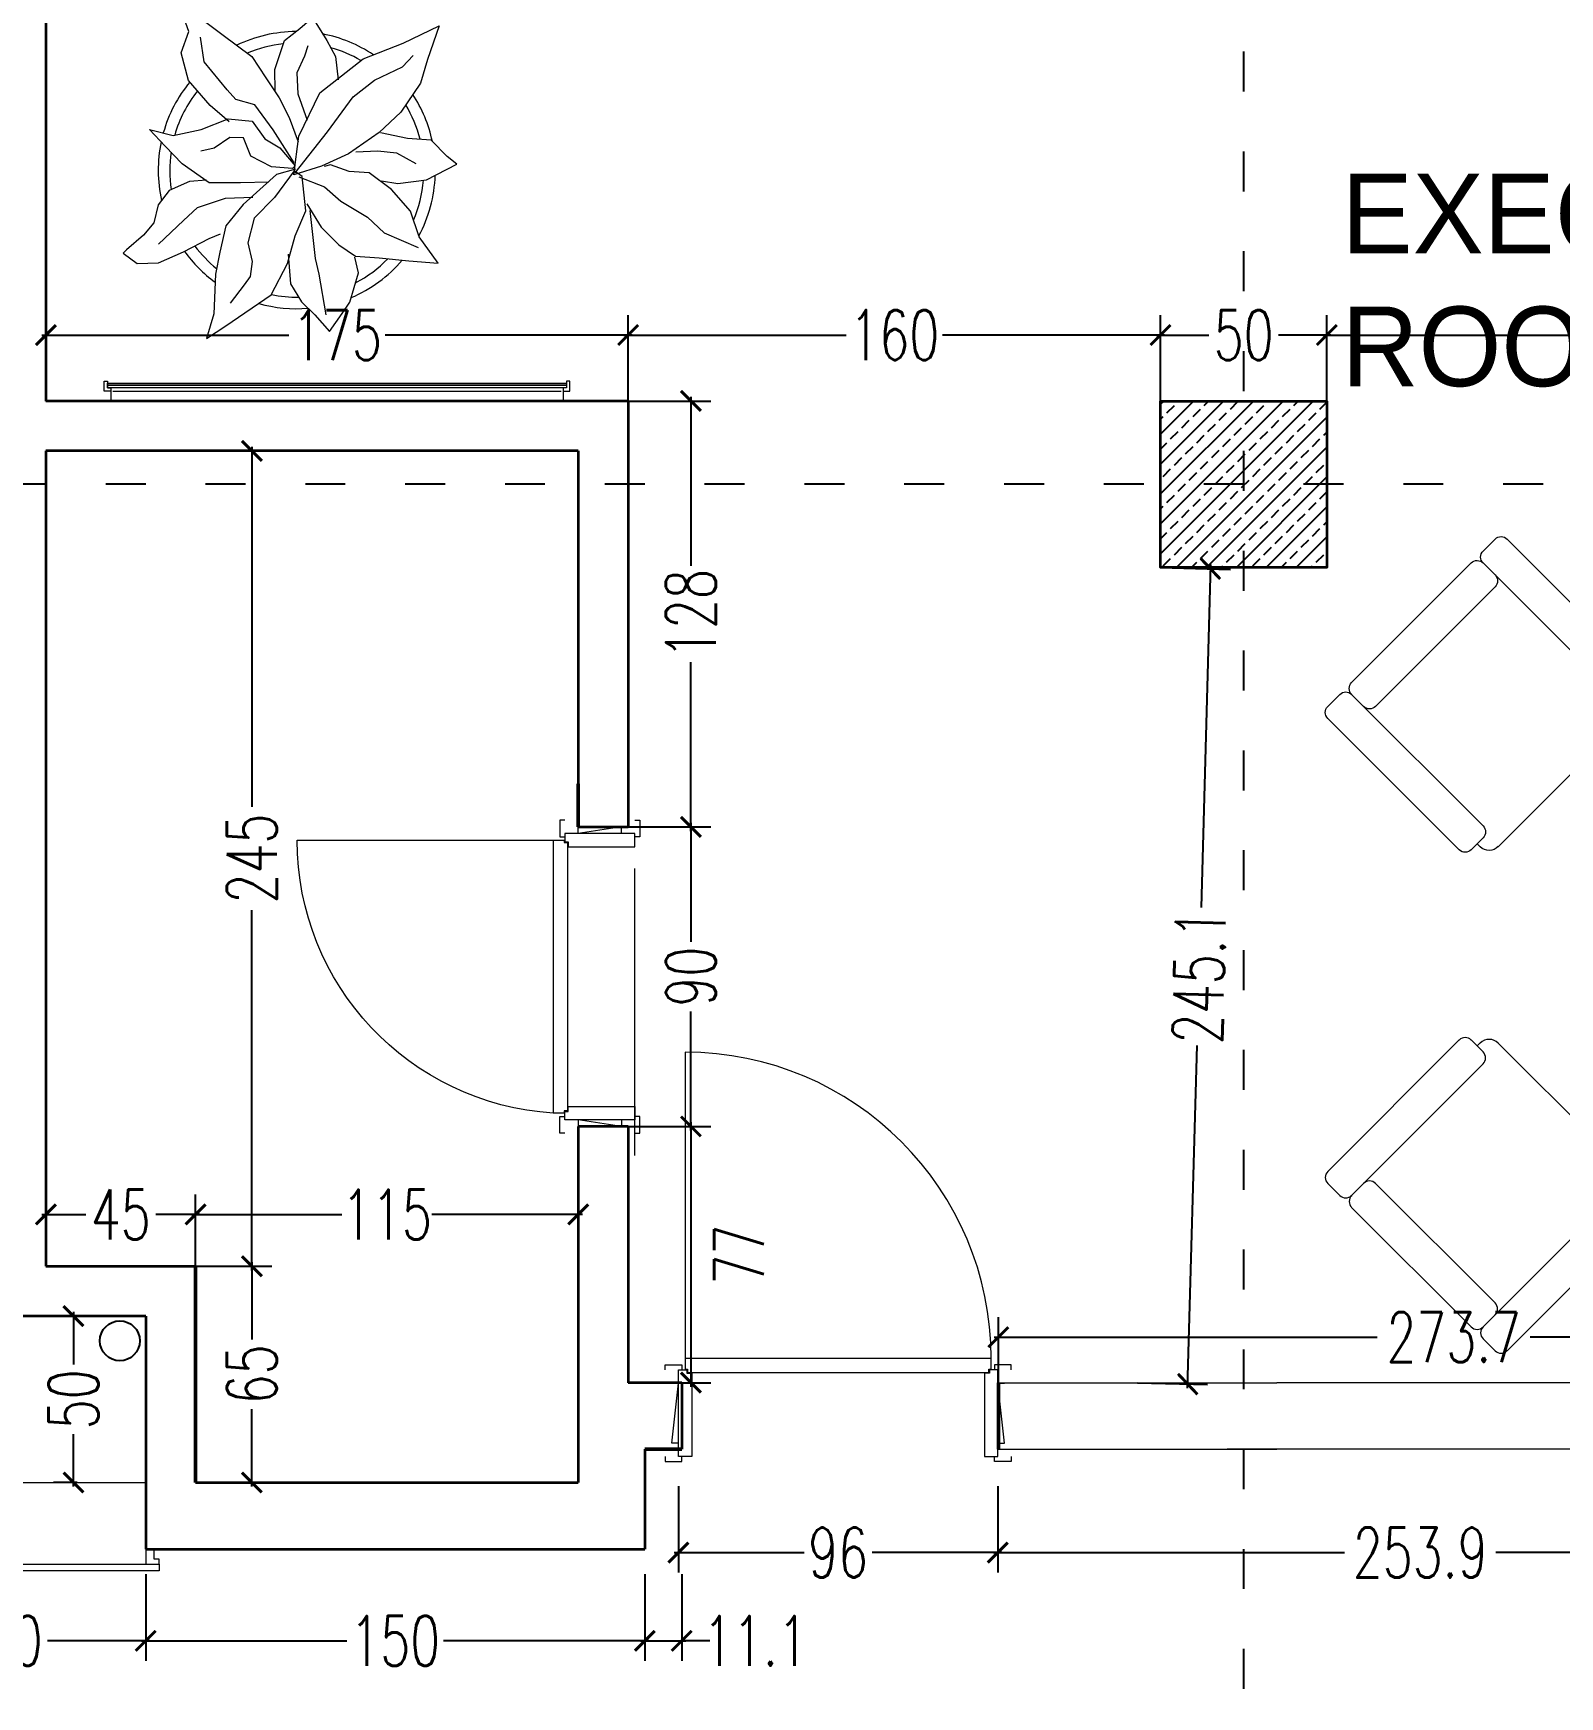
# Model space of a CAD drawing. Header units: centimetres. Extents: x -3207095 to 15275363, y -32656 to 4798027.
# Drawn here: x 691358.1 to 691816.9, y 4438849.4 to 4439349.3 of the extents above; entities that cross this region are included whole.
import ezdxf

# ---------------------------------------------------------------- set-up
doc = ezdxf.new("R2010")
doc.units = ezdxf.units.CM
doc.linetypes.add('ACAD_ISO03W100', pattern=[30, 12, -18])
doc.linetypes.add('DUZ', pattern=[500, 500])
doc.layers.get('0').update_dxf_attribs({"color": 1, "linetype": 'DUZ'})
for name, color, linetype in [('0 MC MAHAL', 94, 'Continuous'), ('DIM', 1, 'DUZ'), ('KOLTAR_F', 145, 'Continuous'), ('TESİSAT', 57, 'Continuous')]:
    doc.layers.add(name, color=color, linetype=linetype)
for name, color, linetype, lineweight in [('DUV', 220, 'Continuous', 50), ('DUVAR', 7, 'Continuous', 35), ('FE_MOBTEF.2', 33, 'Continuous', 18), ('Fix & Furniture', 144, 'Continuous', 13), ('Fix. Furniture', 144, 'Continuous', 9), ('iç duvar', 7, 'Continuous', 50), ('KAPEN', 151, 'Continuous', 9), ('KOLON_F', 3, 'Continuous', 35), ('Wall', 7, 'Continuous', 35)]:
    doc.layers.add(name, color=color, linetype=linetype, lineweight=lineweight)
doc.styles.add('ATT', font='romans.shx')
doc.styles.add('DIM', font='ROMANSTW.SHX', dxfattribs={"width": 0.7})
doc.dimstyles.new('1_100', dxfattribs={"dimtxt": 15, "dimasz": 6, "dimexe": 6, "dimexo": 0, "dimgap": 2, "dimtad": 0, "dimdec": 1, "dimzin": 11, "dimdsep": 46, "dimtxsty": 'DIM', "dimblk": 'ARCHTICK', "dimcen": 3, "dimdle": 1.25, "dimclrt": 2, "dimadec": 0, "dimazin": 0, "dimtfac": 1.25, "dimtdec": 1, "dimtix": 1, "dimtofl": 0, "dimtmove": 1, "dimatfit": 3, "dimldrblk": 'ARCHTICK', "dimfxl": 20, "dimfxlon": 1, "dimtolj": 1, "dimtzin": 0, "dimarcsym": 0})

# ---------------------------------------------------------------- blocks, each defined once
blk = doc.blocks.new('K210')
for p, q in [((0.04, 0.985), (0.04, 0.032)), ((0.96, 0.032), (0.96, 0.065)), ((0.04, 0.032), (0.047, 0.032)), ((0.047, 0.032), (0.047, 0.022)), ((0.047, 0.022), (0.953, 0.022)), ((0.953, 0.032), (0.96, 0.032)), ((0.953, 0.022), (0.953, 0.032))]:
    blk.add_line(p, q)
for points in [[(0.04, 0.065), (0.96, 0.065)], [(-0.02, 0.03), (-0.02, 0.045), (0.03, 0.045), (0.03, 0.03)], [(1.02, 0.03), (1.02, 0.045), (0.97, 0.045), (0.97, 0.03)], [(0.02, -0.19), (0, -0.19), (0.02, -0.01), (0, -0.01)], [(0.98, -0.19), (1, -0.19), (0.98, -0.01), (1, -0.01)], [(-0.02, -0.23), (-0.02, -0.245), (0.03, -0.245), (0.03, -0.23)], [(1.02, -0.23), (1.02, -0.245), (0.97, -0.245), (0.97, -0.23)]]:
    blk.add_lwpolyline(points)
for points in [[(0.02, 0.03), (0.045, 0.03), (0.045, 0.02), (0.06, 0.02), (0.06, -0.23), (0.02, -0.23)], [(0.98, 0.03), (0.955, 0.03), (0.955, 0.02), (0.94, 0.02), (0.94, -0.23), (0.98, -0.23)]]:
    blk.add_lwpolyline(points, close=True)
blk.add_arc((0.04, 0.065), 0.92, 0, 90)
blk = doc.blocks.new('new block')
at = {"layer": 'KAPEN'}
for p, q in [((105202.0528, 48261.8596), (105202.0198, 48261.8596)), ((105202.0528, 48261.8526), (105202.0528, 48261.8596)), ((105202.0628, 48261.8526), (105202.0528, 48261.8526)), ((105202.0628, 48261.0466), (105202.0628, 48261.8526)), ((105201.2498, 48261.0396), (105202.0528, 48261.0396)), ((105202.0528, 48261.0466), (105202.0628, 48261.0466)), ((105202.0528, 48261.0396), (105202.0528, 48261.0466))]:
    blk.add_line(p, q, dxfattribs=at)
for points in [[(105202.0548, 48261.9196), (105202.0398, 48261.9196), (105202.0398, 48261.8696), (105202.0548, 48261.8696)], [(105202.2248, 48261.8796), (105202.2248, 48261.8996), (105202.0948, 48261.8796), (105202.0948, 48261.8996)], [(105202.2648, 48261.9196), (105202.2798, 48261.9196), (105202.2798, 48261.8696), (105202.2648, 48261.8696)], [(105202.0198, 48261.0396), (105202.0198, 48261.8596)], [(105202.0548, 48260.9796), (105202.0398, 48260.9796), (105202.0398, 48261.0296), (105202.0548, 48261.0296)], [(105202.2248, 48261.0196), (105202.2248, 48260.9996), (105202.0948, 48261.0196), (105202.0948, 48260.9996)], [(105202.2648, 48260.9796), (105202.2798, 48260.9796), (105202.2798, 48261.0296), (105202.2648, 48261.0296)]]:
    blk.add_lwpolyline(points, dxfattribs=at)
for points in [[(105202.0548, 48261.8796), (105202.0548, 48261.8546), (105202.0648, 48261.8546), (105202.0648, 48261.8396), (105202.2648, 48261.8396), (105202.2648, 48261.8796)], [(105202.0548, 48261.0196), (105202.0548, 48261.0446), (105202.0648, 48261.0446), (105202.0648, 48261.0596), (105202.2648, 48261.0596), (105202.2648, 48261.0196)]]:
    blk.add_lwpolyline(points, close=True, dxfattribs=at)
blk.add_arc((105202.0715, 48261.0396), 0.8216, 93.6023, 180, dxfattribs=at)
blk = doc.blocks.new('rgtkjıtdkfgölv')
at = {"layer": 'FE_MOBTEF.2'}
for p, q in [((104445.9076, 48877.9319), (104445.9076, 48877.9619)), ((104447.2679, 48877.9319), (104447.2679, 48877.9619)), ((104445.9079, 48877.9319), (104445.8879, 48877.9319)), ((104445.8879, 48877.9319), (104445.8879, 48877.9019)), ((104445.8979, 48877.9139), (104445.8979, 48877.9219)), ((104445.8979, 48877.9219), (104447.2779, 48877.9219)), ((104445.8979, 48877.9219), (104445.9079, 48877.9219)), ((104445.8979, 48877.9019), (104445.8979, 48877.9219)), ((104445.8979, 48877.9079), (104445.8979, 48877.9139)), ((104445.8979, 48877.9139), (104447.2779, 48877.9139)), ((104447.2779, 48877.9139), (104445.8979, 48877.9139)), ((104445.9079, 48877.9219), (104445.9079, 48877.9319)), ((104447.2612, 48877.9319), (104445.9143, 48877.9319)), ((104447.2679, 48877.9319), (104447.2879, 48877.9319)), ((104447.2679, 48877.9219), (104447.2679, 48877.9319)), ((104447.2779, 48877.9219), (104447.2679, 48877.9219)), ((104447.2779, 48877.9019), (104447.2779, 48877.9219)), ((104447.2779, 48877.9219), (104447.2779, 48877.9139)), ((104447.2779, 48877.9139), (104447.2779, 48877.9079)), ((104447.2879, 48877.9319), (104447.2879, 48877.9019)), ((104445.8879, 48877.9019), (104445.8979, 48877.9019)), ((104447.2779, 48877.9079), (104445.8979, 48877.9079)), ((104447.2879, 48877.9019), (104447.2779, 48877.9019))]:
    blk.add_line(p, q, dxfattribs=at)
blk = doc.blocks.new('_ArchTick')
at = {"color": 0, "linetype": 'ByBlock', "const_width": 0.15}
blk.add_lwpolyline([(-0.5, -0.5), (0.5, 0.5)], dxfattribs=at)
blk = doc.blocks.new('*D5830')
at = {"layer": 'Defpoints', "color": 0, "linetype": 'Continuous', "lineweight": 5, "transparency": 16777216}
for p in [(691311.93, 4438893.74), (691391.93, 4438893.74), (691391.93, 4438866.17)]:
    blk.add_point(p, dxfattribs=at)
at = {"layer": 'DIM', "color": 0, "linetype": 'Continuous', "lineweight": -2, "transparency": 16777216}
for p, q in [((691311.93, 4438886.17), (691311.93, 4438860.17)), ((691391.93, 4438886.17), (691391.93, 4438860.17)), ((691310.68, 4438866.17), (691341.43, 4438866.17)), ((691393.18, 4438866.17), (691362.43, 4438866.17))]:
    blk.add_line(p, q, dxfattribs=at)
at = {"layer": 'DIM', "color": 0, "linetype": 'Continuous', "lineweight": -2, "transparency": 16777216, "xscale": 6, "yscale": 6, "zscale": 6, "rotation": 180}
blk.add_blockref('_ArchTick', (691311.93, 4438866.17), dxfattribs=at)
at = {"layer": 'DIM', "color": 0, "linetype": 'Continuous', "lineweight": -2, "transparency": 16777216, "xscale": 6, "yscale": 6, "zscale": 6}
blk.add_blockref('_ArchTick', (691391.93, 4438866.17), dxfattribs=at)
at = {"layer": 'DIM', "color": 2, "linetype": 'Continuous', "lineweight": 5, "transparency": 16777216, "insert": (691351.93, 4438866.17), "char_height": 15, "attachment_point": 5, "style": 'DIM'}
blk.add_mtext('\\A1;80', dxfattribs=at)
blk = doc.blocks.new('*D5831')
at = {"layer": 'Defpoints', "color": 0, "linetype": 'Continuous', "lineweight": 5, "transparency": 16777216}
for p in [(691391.93, 4438893.74), (691541.93, 4438893.74), (691541.93, 4438866.17)]:
    blk.add_point(p, dxfattribs=at)
at = {"layer": 'DIM', "color": 0, "linetype": 'Continuous', "lineweight": -2, "transparency": 16777216}
for p, q in [((691391.93, 4438886.17), (691391.93, 4438860.17)), ((691541.93, 4438886.17), (691541.93, 4438860.17)), ((691390.68, 4438866.17), (691452.43, 4438866.17)), ((691543.18, 4438866.17), (691481.43, 4438866.17))]:
    blk.add_line(p, q, dxfattribs=at)
at = {"layer": 'DIM', "color": 0, "linetype": 'Continuous', "lineweight": -2, "transparency": 16777216, "xscale": 6, "yscale": 6, "zscale": 6, "rotation": 180}
blk.add_blockref('_ArchTick', (691391.93, 4438866.17), dxfattribs=at)
at = {"layer": 'DIM', "color": 0, "linetype": 'Continuous', "lineweight": -2, "transparency": 16777216, "xscale": 6, "yscale": 6, "zscale": 6}
blk.add_blockref('_ArchTick', (691541.93, 4438866.17), dxfattribs=at)
at = {"layer": 'DIM', "color": 2, "linetype": 'Continuous', "lineweight": 5, "transparency": 16777216, "insert": (691466.93, 4438866.17), "char_height": 15, "attachment_point": 5, "style": 'DIM'}
blk.add_mtext('\\A1;150', dxfattribs=at)
blk = doc.blocks.new('*D5832')
at = {"layer": 'Defpoints', "color": 0, "linetype": 'Continuous', "lineweight": 5, "transparency": 16777216}
for p in [(691552.04, 4438923.74), (691648.04, 4438923.74), (691648.04, 4438892.67)]:
    blk.add_point(p, dxfattribs=at)
at = {"layer": 'DIM', "color": 0, "linetype": 'Continuous', "lineweight": -2, "transparency": 16777216}
for p, q in [((691552.04, 4438912.67), (691552.04, 4438886.67)), ((691648.04, 4438912.67), (691648.04, 4438886.67)), ((691550.79, 4438892.67), (691589.79, 4438892.67)), ((691649.29, 4438892.67), (691610.29, 4438892.67))]:
    blk.add_line(p, q, dxfattribs=at)
at = {"layer": 'DIM', "color": 0, "linetype": 'Continuous', "lineweight": -2, "transparency": 16777216, "xscale": 6, "yscale": 6, "zscale": 6, "rotation": 180}
blk.add_blockref('_ArchTick', (691552.04, 4438892.67), dxfattribs=at)
at = {"layer": 'DIM', "color": 0, "linetype": 'Continuous', "lineweight": -2, "transparency": 16777216, "xscale": 6, "yscale": 6, "zscale": 6}
blk.add_blockref('_ArchTick', (691648.04, 4438892.67), dxfattribs=at)
at = {"layer": 'DIM', "color": 2, "linetype": 'Continuous', "lineweight": 5, "transparency": 16777216, "insert": (691600.04, 4438892.67), "char_height": 15, "attachment_point": 5, "style": 'DIM'}
blk.add_mtext('\\A1;96', dxfattribs=at)
blk = doc.blocks.new('*D5833')
at = {"layer": 'Defpoints', "color": 0, "linetype": 'Continuous', "lineweight": 5, "transparency": 16777216}
for p in [(691648.04, 4438923.74), (691901.93, 4438923.74), (691901.93, 4438892.67)]:
    blk.add_point(p, dxfattribs=at)
at = {"layer": 'DIM', "color": 0, "linetype": 'Continuous', "lineweight": -2, "transparency": 16777216}
for p, q in [((691648.04, 4438912.67), (691648.04, 4438886.67)), ((691901.93, 4438912.67), (691901.93, 4438886.67)), ((691646.79, 4438892.67), (691752.24, 4438892.67)), ((691903.18, 4438892.67), (691797.74, 4438892.67))]:
    blk.add_line(p, q, dxfattribs=at)
at = {"layer": 'DIM', "color": 0, "linetype": 'Continuous', "lineweight": -2, "transparency": 16777216, "xscale": 6, "yscale": 6, "zscale": 6, "rotation": 180}
blk.add_blockref('_ArchTick', (691648.04, 4438892.67), dxfattribs=at)
at = {"layer": 'DIM', "color": 0, "linetype": 'Continuous', "lineweight": -2, "transparency": 16777216, "xscale": 6, "yscale": 6, "zscale": 6}
blk.add_blockref('_ArchTick', (691901.93, 4438892.67), dxfattribs=at)
at = {"layer": 'DIM', "color": 2, "linetype": 'Continuous', "lineweight": 5, "transparency": 16777216, "insert": (691774.99, 4438892.67), "char_height": 15, "attachment_point": 5, "style": 'DIM'}
blk.add_mtext('\\A1;253.9', dxfattribs=at)
blk = doc.blocks.new('*D4964')
at = {"layer": 'Defpoints', "color": 0, "linetype": 'Continuous', "lineweight": 5, "transparency": 16777216}
for p in [(691371.36, 4438963.74), (691370.23, 4438913.74), (691371.36, 4438913.74)]:
    blk.add_point(p, dxfattribs=at)
at = {"layer": 'DIM', "color": 0, "linetype": 'Continuous', "lineweight": -2, "transparency": 16777216}
for p, q in [((691371.36, 4438963.74), (691364.23, 4438963.74)), ((691370.23, 4438964.99), (691370.23, 4438949.24)), ((691370.23, 4438912.49), (691370.23, 4438928.24)), ((691371.36, 4438913.74), (691364.23, 4438913.74))]:
    blk.add_line(p, q, dxfattribs=at)
at = {"layer": 'DIM', "color": 0, "linetype": 'Continuous', "lineweight": -2, "transparency": 16777216, "xscale": 6, "yscale": 6, "zscale": 6}
for p, rotation in [((691370.23, 4438963.74), 90), ((691370.23, 4438913.74), 270)]:
    blk.add_blockref('_ArchTick', p, dxfattribs=dict(at, rotation=rotation))
at = {"layer": 'DIM', "color": 2, "linetype": 'Continuous', "lineweight": 5, "transparency": 16777216, "insert": (691370.23, 4438938.74), "char_height": 15, "attachment_point": 5, "rotation": 90, "style": 'DIM'}
blk.add_mtext('\\A1;50', dxfattribs=at)
blk = doc.blocks.new('*D4970')
at = {"layer": 'Defpoints', "color": 0, "linetype": 'Continuous', "lineweight": 5, "transparency": 16777216}
for p in [(691541.93, 4438893.74), (691553.04, 4438893.74), (691553.04, 4438866.17)]:
    blk.add_point(p, dxfattribs=at)
at = {"layer": 'DIM', "color": 0, "linetype": 'Continuous', "lineweight": -2, "transparency": 16777216}
for p, q in [((691541.93, 4438886.17), (691541.93, 4438860.17)), ((691553.04, 4438886.17), (691553.04, 4438860.17)), ((691540.68, 4438866.17), (691554.29, 4438866.17)), ((691561.44, 4438866.17), (691553.04, 4438866.17))]:
    blk.add_line(p, q, dxfattribs=at)
at = {"layer": 'DIM', "color": 0, "linetype": 'Continuous', "lineweight": -2, "transparency": 16777216, "xscale": 6, "yscale": 6, "zscale": 6, "rotation": 180}
blk.add_blockref('_ArchTick', (691541.93, 4438866.17), dxfattribs=at)
at = {"layer": 'DIM', "color": 0, "linetype": 'Continuous', "lineweight": -2, "transparency": 16777216, "xscale": 6, "yscale": 6, "zscale": 6}
blk.add_blockref('_ArchTick', (691553.04, 4438866.17), dxfattribs=at)
at = {"layer": 'DIM', "color": 2, "linetype": 'Continuous', "lineweight": 5, "transparency": 16777216, "insert": (691575.19, 4438866.17), "char_height": 15, "attachment_point": 5, "style": 'DIM'}
blk.add_mtext('\\A1;11.1', dxfattribs=at)
blk = doc.blocks.new('*D4686')
at = {"layer": 'Defpoints', "color": 0, "linetype": 'Continuous', "lineweight": 5, "transparency": 16777216}
for p in [(691536.93, 4439258.57), (691361.93, 4439238.74), (691536.93, 4439238.74)]:
    blk.add_point(p, dxfattribs=at)
at = {"layer": 'DIM', "color": 0, "linetype": 'Continuous', "lineweight": -2, "transparency": 16777216}
for p, q in [((691361.93, 4439238.74), (691361.93, 4439264.57)), ((691536.93, 4439238.74), (691536.93, 4439264.57)), ((691360.68, 4439258.57), (691434.93, 4439258.57)), ((691538.18, 4439258.57), (691463.93, 4439258.57))]:
    blk.add_line(p, q, dxfattribs=at)
at = {"layer": 'DIM', "color": 0, "linetype": 'Continuous', "lineweight": -2, "transparency": 16777216, "xscale": 6, "yscale": 6, "zscale": 6, "rotation": 180}
blk.add_blockref('_ArchTick', (691361.93, 4439258.57), dxfattribs=at)
at = {"layer": 'DIM', "color": 0, "linetype": 'Continuous', "lineweight": -2, "transparency": 16777216, "xscale": 6, "yscale": 6, "zscale": 6}
blk.add_blockref('_ArchTick', (691536.93, 4439258.57), dxfattribs=at)
at = {"layer": 'DIM', "color": 2, "linetype": 'Continuous', "lineweight": 5, "transparency": 16777216, "insert": (691449.43, 4439258.57), "char_height": 15, "attachment_point": 5, "style": 'DIM'}
blk.add_mtext('\\A1;175', dxfattribs=at)
blk = doc.blocks.new('*D4687')
at = {"layer": 'Defpoints', "color": 0, "linetype": 'Continuous', "lineweight": 5, "transparency": 16777216}
for p in [(691406.93, 4438994.29), (691361.93, 4438978.74), (691406.93, 4438978.74)]:
    blk.add_point(p, dxfattribs=at)
at = {"layer": 'DIM', "color": 0, "linetype": 'Continuous', "lineweight": -2, "transparency": 16777216}
for p, q in [((691361.93, 4438978.74), (691361.93, 4439000.29)), ((691406.93, 4438978.74), (691406.93, 4439000.29)), ((691360.68, 4438994.29), (691373.93, 4438994.29)), ((691408.18, 4438994.29), (691394.93, 4438994.29))]:
    blk.add_line(p, q, dxfattribs=at)
at = {"layer": 'DIM', "color": 0, "linetype": 'Continuous', "lineweight": -2, "transparency": 16777216, "xscale": 6, "yscale": 6, "zscale": 6, "rotation": 180}
blk.add_blockref('_ArchTick', (691361.93, 4438994.29), dxfattribs=at)
at = {"layer": 'DIM', "color": 0, "linetype": 'Continuous', "lineweight": -2, "transparency": 16777216, "xscale": 6, "yscale": 6, "zscale": 6}
blk.add_blockref('_ArchTick', (691406.93, 4438994.29), dxfattribs=at)
at = {"layer": 'DIM', "color": 2, "linetype": 'Continuous', "lineweight": 5, "transparency": 16777216, "insert": (691384.43, 4438994.29), "char_height": 15, "attachment_point": 5, "style": 'DIM'}
blk.add_mtext('\\A1;45', dxfattribs=at)
blk = doc.blocks.new('*D4688')
at = {"layer": 'Defpoints', "color": 0, "linetype": 'Continuous', "lineweight": 5, "transparency": 16777216}
for p in [(691521.93, 4438994.29), (691406.93, 4438978.74), (691521.93, 4438978.74)]:
    blk.add_point(p, dxfattribs=at)
at = {"layer": 'DIM', "color": 0, "linetype": 'Continuous', "lineweight": -2, "transparency": 16777216}
for p, q in [((691406.93, 4438978.74), (691406.93, 4439000.29)), ((691521.93, 4438978.74), (691521.93, 4439000.29)), ((691405.68, 4438994.29), (691450.93, 4438994.29)), ((691523.18, 4438994.29), (691477.93, 4438994.29))]:
    blk.add_line(p, q, dxfattribs=at)
at = {"layer": 'DIM', "color": 0, "linetype": 'Continuous', "lineweight": -2, "transparency": 16777216, "xscale": 6, "yscale": 6, "zscale": 6, "rotation": 180}
blk.add_blockref('_ArchTick', (691406.93, 4438994.29), dxfattribs=at)
at = {"layer": 'DIM', "color": 0, "linetype": 'Continuous', "lineweight": -2, "transparency": 16777216, "xscale": 6, "yscale": 6, "zscale": 6}
blk.add_blockref('_ArchTick', (691521.93, 4438994.29), dxfattribs=at)
at = {"layer": 'DIM', "color": 2, "linetype": 'Continuous', "lineweight": 5, "transparency": 16777216, "insert": (691464.43, 4438994.29), "char_height": 15, "attachment_point": 5, "style": 'DIM'}
blk.add_mtext('\\A1;115', dxfattribs=at)
blk = doc.blocks.new('*D4689')
at = {"layer": 'Defpoints', "color": 0, "linetype": 'Continuous', "lineweight": 5, "transparency": 16777216}
for p in [(691406.93, 4438978.74), (691423.83, 4438978.74), (691406.93, 4438913.74)]:
    blk.add_point(p, dxfattribs=at)
at = {"layer": 'DIM', "color": 0, "linetype": 'Continuous', "lineweight": -2, "transparency": 16777216}
for p, q in [((691406.93, 4438978.74), (691429.83, 4438978.74)), ((691423.83, 4438979.99), (691423.83, 4438956.74)), ((691423.83, 4438912.49), (691423.83, 4438935.74)), ((691406.93, 4438913.74), (691429.83, 4438913.74))]:
    blk.add_line(p, q, dxfattribs=at)
at = {"layer": 'DIM', "color": 0, "linetype": 'Continuous', "lineweight": -2, "transparency": 16777216, "xscale": 6, "yscale": 6, "zscale": 6}
for p, rotation in [((691423.83, 4438978.74), 90), ((691423.83, 4438913.74), 270)]:
    blk.add_blockref('_ArchTick', p, dxfattribs=dict(at, rotation=rotation))
at = {"layer": 'DIM', "color": 2, "linetype": 'Continuous', "lineweight": 5, "transparency": 16777216, "insert": (691423.83, 4438946.24), "char_height": 15, "attachment_point": 5, "rotation": 90, "style": 'DIM'}
blk.add_mtext('\\A1;65', dxfattribs=at)
blk = doc.blocks.new('*D4690')
at = {"layer": 'Defpoints', "color": 0, "linetype": 'Continuous', "lineweight": 5, "transparency": 16777216}
for p in [(691406.93, 4439223.74), (691423.83, 4439223.74), (691406.93, 4438978.74)]:
    blk.add_point(p, dxfattribs=at)
at = {"layer": 'DIM', "color": 0, "linetype": 'Continuous', "lineweight": -2, "transparency": 16777216}
for p, q in [((691406.93, 4439223.74), (691429.83, 4439223.74)), ((691423.83, 4439224.99), (691423.83, 4439116.74)), ((691423.83, 4438977.49), (691423.83, 4439085.74)), ((691406.93, 4438978.74), (691429.83, 4438978.74))]:
    blk.add_line(p, q, dxfattribs=at)
at = {"layer": 'DIM', "color": 0, "linetype": 'Continuous', "lineweight": -2, "transparency": 16777216, "xscale": 6, "yscale": 6, "zscale": 6}
for p, rotation in [((691423.83, 4439223.74), 90), ((691423.83, 4438978.74), 270)]:
    blk.add_blockref('_ArchTick', p, dxfattribs=dict(at, rotation=rotation))
at = {"layer": 'DIM', "color": 2, "linetype": 'Continuous', "lineweight": 5, "transparency": 16777216, "insert": (691423.83, 4439101.24), "char_height": 15, "attachment_point": 5, "rotation": 90, "style": 'DIM'}
blk.add_mtext('\\A1;245', dxfattribs=at)
blk = doc.blocks.new('*D4691')
at = {"layer": 'Defpoints', "color": 0, "linetype": 'Continuous', "lineweight": 5, "transparency": 16777216}
for p in [(691536.93, 4439238.74), (691536.93, 4439110.74), (691555.8, 4439110.74)]:
    blk.add_point(p, dxfattribs=at)
at = {"layer": 'DIM', "color": 0, "linetype": 'Continuous', "lineweight": -2, "transparency": 16777216}
for p, q in [((691536.93, 4439238.74), (691561.8, 4439238.74)), ((691555.8, 4439239.99), (691555.8, 4439189.24)), ((691555.8, 4439109.49), (691555.8, 4439160.24)), ((691536.93, 4439110.74), (691561.8, 4439110.74))]:
    blk.add_line(p, q, dxfattribs=at)
at = {"layer": 'DIM', "color": 0, "linetype": 'Continuous', "lineweight": -2, "transparency": 16777216, "xscale": 6, "yscale": 6, "zscale": 6}
for p, rotation in [((691555.8, 4439238.74), 90), ((691555.8, 4439110.74), 270)]:
    blk.add_blockref('_ArchTick', p, dxfattribs=dict(at, rotation=rotation))
at = {"layer": 'DIM', "color": 2, "linetype": 'Continuous', "lineweight": 5, "transparency": 16777216, "insert": (691555.8, 4439174.74), "char_height": 15, "attachment_point": 5, "rotation": 90, "style": 'DIM'}
blk.add_mtext('\\A1;128', dxfattribs=at)
blk = doc.blocks.new('*D4692')
at = {"layer": 'Defpoints', "color": 0, "linetype": 'Continuous', "lineweight": 5, "transparency": 16777216}
for p in [(691536.93, 4439110.74), (691536.93, 4439020.74), (691555.8, 4439020.74)]:
    blk.add_point(p, dxfattribs=at)
at = {"layer": 'DIM', "color": 0, "linetype": 'Continuous', "lineweight": -2, "transparency": 16777216}
for p, q in [((691536.93, 4439110.74), (691561.8, 4439110.74)), ((691555.8, 4439111.99), (691555.8, 4439076.24)), ((691555.8, 4439019.49), (691555.8, 4439055.24)), ((691536.93, 4439020.74), (691561.8, 4439020.74))]:
    blk.add_line(p, q, dxfattribs=at)
at = {"layer": 'DIM', "color": 0, "linetype": 'Continuous', "lineweight": -2, "transparency": 16777216, "xscale": 6, "yscale": 6, "zscale": 6}
for p, rotation in [((691555.8, 4439110.74), 90), ((691555.8, 4439020.74), 270)]:
    blk.add_blockref('_ArchTick', p, dxfattribs=dict(at, rotation=rotation))
at = {"layer": 'DIM', "color": 2, "linetype": 'Continuous', "lineweight": 5, "transparency": 16777216, "insert": (691555.8, 4439065.74), "char_height": 15, "attachment_point": 5, "rotation": 90, "style": 'DIM'}
blk.add_mtext('\\A1;90', dxfattribs=at)
blk = doc.blocks.new('*D4693')
at = {"layer": 'Defpoints', "color": 0, "linetype": 'Continuous', "lineweight": 5, "transparency": 16777216}
for p in [(691536.93, 4439020.74), (691536.93, 4438943.74), (691555.8, 4438943.74)]:
    blk.add_point(p, dxfattribs=at)
at = {"layer": 'DIM', "color": 0, "linetype": 'Continuous', "lineweight": -2, "transparency": 16777216}
for p, q in [((691536.93, 4439020.74), (691561.8, 4439020.74)), ((691555.8, 4439021.99), (691555.8, 4438942.49)), ((691536.93, 4438943.74), (691561.8, 4438943.74))]:
    blk.add_line(p, q, dxfattribs=at)
at = {"layer": 'DIM', "color": 0, "linetype": 'Continuous', "lineweight": -2, "transparency": 16777216, "xscale": 6, "yscale": 6, "zscale": 6}
for p, rotation in [((691555.8, 4439020.74), 90), ((691555.8, 4438943.74), 270)]:
    blk.add_blockref('_ArchTick', p, dxfattribs=dict(at, rotation=rotation))
at = {"layer": 'DIM', "color": 2, "linetype": 'Continuous', "lineweight": 5, "transparency": 16777216, "insert": (691570.24, 4438982.24), "char_height": 15, "attachment_point": 5, "rotation": 90, "style": 'DIM'}
blk.add_mtext('\\A1;77', dxfattribs=at)
blk = doc.blocks.new('*D5723')
at = {"layer": 'Defpoints', "color": 0, "linetype": 'Continuous', "lineweight": 5, "transparency": 16777216}
for p in [(691921.93, 4438957.42), (691648.21, 4438943.74), (691921.93, 4438943.74)]:
    blk.add_point(p, dxfattribs=at)
at = {"layer": 'DIM', "color": 0, "linetype": 'Continuous', "lineweight": -2, "transparency": 16777216}
for p, q in [((691648.21, 4438943.74), (691648.21, 4438963.42)), ((691921.93, 4438943.74), (691921.93, 4438963.42)), ((691646.96, 4438957.42), (691762.07, 4438957.42)), ((691923.18, 4438957.42), (691808.07, 4438957.42))]:
    blk.add_line(p, q, dxfattribs=at)
at = {"layer": 'DIM', "color": 0, "linetype": 'Continuous', "lineweight": -2, "transparency": 16777216, "xscale": 6, "yscale": 6, "zscale": 6, "rotation": 180}
blk.add_blockref('_ArchTick', (691648.21, 4438957.42), dxfattribs=at)
at = {"layer": 'DIM', "color": 0, "linetype": 'Continuous', "lineweight": -2, "transparency": 16777216, "xscale": 6, "yscale": 6, "zscale": 6}
blk.add_blockref('_ArchTick', (691921.93, 4438957.42), dxfattribs=at)
at = {"layer": 'DIM', "color": 2, "linetype": 'Continuous', "lineweight": 5, "transparency": 16777216, "insert": (691785.07, 4438957.42), "char_height": 15, "attachment_point": 5, "style": 'DIM'}
blk.add_mtext('\\A1;273.7', dxfattribs=at)
blk = doc.blocks.new('*D4696')
at = {"layer": 'Defpoints', "color": 0, "linetype": 'Continuous', "lineweight": 5, "transparency": 16777216}
for p in [(691746.93, 4439258.57), (691746.93, 4439238.74), (692436.93, 4439238.74)]:
    blk.add_point(p, dxfattribs=at)
at = {"layer": 'DIM', "color": 0, "linetype": 'Continuous', "lineweight": -2, "transparency": 16777216}
for p, q in [((691746.93, 4439238.74), (691746.93, 4439264.57)), ((692436.93, 4439238.74), (692436.93, 4439264.57)), ((691745.68, 4439258.57), (692076.43, 4439258.57)), ((692438.18, 4439258.57), (692107.43, 4439258.57))]:
    blk.add_line(p, q, dxfattribs=at)
at = {"layer": 'DIM', "color": 0, "linetype": 'Continuous', "lineweight": -2, "transparency": 16777216, "xscale": 6, "yscale": 6, "zscale": 6, "rotation": 180}
blk.add_blockref('_ArchTick', (691746.93, 4439258.57), dxfattribs=at)
at = {"layer": 'DIM', "color": 0, "linetype": 'Continuous', "lineweight": -2, "transparency": 16777216, "xscale": 6, "yscale": 6, "zscale": 6}
blk.add_blockref('_ArchTick', (692436.93, 4439258.57), dxfattribs=at)
at = {"layer": 'DIM', "color": 2, "linetype": 'Continuous', "lineweight": 5, "transparency": 16777216, "insert": (692091.93, 4439258.57), "char_height": 15, "attachment_point": 5, "style": 'DIM'}
blk.add_mtext('\\A1;690', dxfattribs=at)
blk = doc.blocks.new('*D4697')
at = {"layer": 'Defpoints', "color": 0, "linetype": 'Continuous', "lineweight": 5, "transparency": 16777216}
for p in [(691696.93, 4439258.57), (691696.93, 4439238.74), (691746.93, 4439238.74)]:
    blk.add_point(p, dxfattribs=at)
at = {"layer": 'DIM', "color": 0, "linetype": 'Continuous', "lineweight": -2, "transparency": 16777216}
for p, q in [((691696.93, 4439238.74), (691696.93, 4439264.57)), ((691746.93, 4439238.74), (691746.93, 4439264.57)), ((691695.68, 4439258.57), (691711.43, 4439258.57)), ((691748.18, 4439258.57), (691732.43, 4439258.57))]:
    blk.add_line(p, q, dxfattribs=at)
at = {"layer": 'DIM', "color": 0, "linetype": 'Continuous', "lineweight": -2, "transparency": 16777216, "xscale": 6, "yscale": 6, "zscale": 6, "rotation": 180}
blk.add_blockref('_ArchTick', (691696.93, 4439258.57), dxfattribs=at)
at = {"layer": 'DIM', "color": 0, "linetype": 'Continuous', "lineweight": -2, "transparency": 16777216, "xscale": 6, "yscale": 6, "zscale": 6}
blk.add_blockref('_ArchTick', (691746.93, 4439258.57), dxfattribs=at)
at = {"layer": 'DIM', "color": 2, "linetype": 'Continuous', "lineweight": 5, "transparency": 16777216, "insert": (691721.93, 4439258.57), "char_height": 15, "attachment_point": 5, "style": 'DIM'}
blk.add_mtext('\\A1;50', dxfattribs=at)
blk = doc.blocks.new('*D4698')
at = {"layer": 'Defpoints', "color": 0, "linetype": 'Continuous', "lineweight": 5, "transparency": 16777216}
for p in [(691536.93, 4439258.57), (691536.93, 4439238.74), (691696.93, 4439238.74)]:
    blk.add_point(p, dxfattribs=at)
at = {"layer": 'DIM', "color": 0, "linetype": 'Continuous', "lineweight": -2, "transparency": 16777216}
for p, q in [((691536.93, 4439238.74), (691536.93, 4439264.57)), ((691696.93, 4439238.74), (691696.93, 4439264.57)), ((691535.68, 4439258.57), (691602.43, 4439258.57)), ((691698.18, 4439258.57), (691631.43, 4439258.57))]:
    blk.add_line(p, q, dxfattribs=at)
at = {"layer": 'DIM', "color": 0, "linetype": 'Continuous', "lineweight": -2, "transparency": 16777216, "xscale": 6, "yscale": 6, "zscale": 6, "rotation": 180}
blk.add_blockref('_ArchTick', (691536.93, 4439258.57), dxfattribs=at)
at = {"layer": 'DIM', "color": 0, "linetype": 'Continuous', "lineweight": -2, "transparency": 16777216, "xscale": 6, "yscale": 6, "zscale": 6}
blk.add_blockref('_ArchTick', (691696.93, 4439258.57), dxfattribs=at)
at = {"layer": 'DIM', "color": 2, "linetype": 'Continuous', "lineweight": 5, "transparency": 16777216, "insert": (691616.93, 4439258.57), "char_height": 15, "attachment_point": 5, "style": 'DIM'}
blk.add_mtext('\\A1;160', dxfattribs=at)
blk = doc.blocks.new('12PPLT12')
at = {"color": 0, "linetype": 'ByBlock'}
for p, q in [((-0.0344, 0.6941), (-0.0316, 0.7514)), ((-0.0316, 0.7514), (-0.0021, 0.6891)), ((-0.0505, 0.6319), (-0.0344, 0.6941)), ((-0.0021, 0.6891), (0.044, 0.559)), ((-0.1155, 0.5834), (-0.0505, 0.6319)), ((-0.1483, 0.4856), (-0.1155, 0.5834)), ((-0.0643, 0.5101), (-0.0261, 0.5913)), ((0.044, 0.559), (0.0902, 0.4316)), ((-0.1321, 0.3666), (-0.1483, 0.4856)), ((-0.0505, 0.38), (-0.0643, 0.5101)), ((0.0902, 0.4316), (0.0902, 0.3393)), ((0.2202, 0.415), (0.2908, 0.4206)), ((0.2908, 0.4206), (0.3503, 0.4289)), ((0.3503, 0.4289), (0.3475, 0.331)), ((-0.3489, 0.3338), (-0.3623, 0.415)), ((-0.3623, 0.415), (-0.3028, 0.35)), ((-0.1077, 0.2794), (-0.1321, 0.3666)), ((-0.0427, 0.3338), (-0.0505, 0.38)), ((0.1335, 0.3472), (0.2202, 0.415)), ((-0.3323, 0.2471), (-0.3489, 0.3338)), ((-0.3028, 0.35), (-0.2078, 0.3121)), ((-0.2078, 0.3121), (-0.1049, 0.2904)), ((0.0035, 0.2794), (-0.0427, 0.3338)), ((0.0902, 0.3393), (0.0902, 0.2526)), ((0.0929, 0.2821), (0.1335, 0.3472)), ((0.2502, 0.3283), (0.193, 0.2932)), ((0.2797, 0.3527), (0.2502, 0.3283)), ((0.3475, 0.331), (0.3424, 0.266)), ((-0.2889, 0.1359), (-0.3323, 0.2471)), ((-0.205, 0.2309), (-0.2511, 0.2471)), ((-0.1049, 0.2904), (-0.0371, 0.236)), ((0.009, 0.1686), (0.0035, 0.2794)), ((0.0902, 0.2526), (0.0823, 0.1737)), ((0.193, 0.2932), (0.1552, 0.2282)), ((0.3424, 0.266), (0.3042, 0.1903)), ((-0.4245, 0.1926), (-0.4868, 0.171)), ((-0.3461, 0.1793), (-0.4245, 0.1926)), ((-0.1372, 0.2309), (-0.205, 0.2309)), ((-0.0966, 0.2037), (-0.1372, 0.2309)), ((-0.1104, 0.1331), (-0.0966, 0.2037)), ((-0.0371, 0.236), (-0.0344, 0.1576)), ((0.074, 0.0981), (0.223, 0.1876)), ((0.1552, 0.2282), (0.1307, 0.1303)), ((0.223, 0.1876), (0.4208, 0.2037)), ((0.4208, 0.2037), (0.5726, 0.171)), ((-0.5357, 0.1253), (-0.5901, 0.1087)), ((-0.4868, 0.171), (-0.5357, 0.1253)), ((-0.2917, 0.1493), (-0.3461, 0.1793)), ((-0.1944, 0.0736), (-0.2889, 0.1359)), ((-0.0694, 0.0602), (-0.1104, 0.1331)), ((-0.0344, 0.1576), (-0.0071, 0.1008)), ((0.0062, 0.0275), (0.009, 0.1686)), ((0.0823, 0.1737), (0.0606, 0.0819)), ((0.5726, 0.171), (0.716, 0.152)), ((0.716, 0.152), (0.6131, 0.0736)), ((-0.6712, 0.0981), (-0.6874, 0.0953)), ((-0.6874, 0.0953), (-0.6657, 0.0358)), ((-0.5901, 0.1087), (-0.6712, 0.0981)), ((-0.5629, 0.0519), (-0.4407, 0.0736)), ((-0.4407, 0.0736), (-0.3733, 0.0842)), ((-0.3733, 0.0842), (-0.27, 0.0575)), ((-0.1077, 0.0192), (-0.1944, 0.0736)), ((-0.0099, 0.0141), (-0.0694, 0.0602)), ((-0.0182, -0.0076), (0.074, 0.0981)), ((-0.0071, 0.1008), (0.0035, 0.0169)), ((0.169, 0.0547), (0.3152, 0.1087)), ((0.3152, 0.1087), (0.4125, 0.117)), ((0.4125, 0.117), (0.5237, 0.1008)), ((0.5237, 0.1008), (0.5781, 0.1142)), ((0.6131, 0.0736), (0.5453, 0.0169)), ((-0.6657, 0.0358), (-0.6007, -0.0048)), ((-0.2294, 0.003), (-0.3244, -0.0265)), ((-0.27, 0.0575), (-0.1861, 0.0058)), ((-0.0694, 0.0275), (-0.2294, 0.003)), ((-0.0099, 0.003), (-0.1211, -0.0376)), ((-0.0021, 0.0058), (-0.0694, 0.0275)), ((-0.0099, -0.0048), (0.169, 0.0547)), ((0.0035, 0.0169), (-0.0099, 0.0141)), ((0.0035, -0.0293), (-0.0099, 0.003)), ((0.5453, 0.0169), (0.4291, -0.0321)), ((-0.6007, -0.0048), (-0.5034, -0.0214)), ((-0.5034, -0.0214), (-0.4001, -0.0321)), ((-0.4001, -0.0321), (-0.3567, -0.0404)), ((-0.3244, -0.0265), (-0.395, -0.0943)), ((-0.2239, -0.0593), (-0.2917, -0.1216)), ((-0.1211, -0.0376), (-0.2239, -0.0593)), ((-0.0533, -0.1405), (0.0035, -0.0293)), ((0.0823, -0.0376), (-0.0182, -0.0076)), ((-0.0071, -0.0242), (0.0496, -0.1054)), ((0.1879, -0.0537), (0.0823, -0.0376)), ((0.1118, -0.051), (0.0902, -0.0431)), ((0.1552, -0.1082), (0.1118, -0.051)), ((0.3231, -0.051), (0.1879, -0.0537)), ((0.4291, -0.0321), (0.3231, -0.051)), ((0.3964, -0.1243), (0.3258, -0.0537)), ((-0.395, -0.0943), (-0.4517, -0.1515)), ((0.0496, -0.1054), (0.0713, -0.1811)), ((0.2124, -0.1515), (0.1552, -0.1082)), ((0.2147, -0.062), (0.2825, -0.1026)), ((0.2825, -0.1026), (0.3341, -0.146)), ((-0.4517, -0.1515), (-0.5357, -0.2678)), ((-0.2917, -0.1216), (-0.3161, -0.1866)), ((-0.1349, -0.1949), (-0.0533, -0.1405)), ((-0.1192, -0.3038), (-0.0399, -0.1479)), ((-0.0371, -0.1216), (-0.0399, -0.2194)), ((0.2474, -0.2461), (0.2124, -0.1515)), ((0.3341, -0.146), (0.3719, -0.2166)), ((0.4642, -0.176), (0.3964, -0.1243)), ((0.4803, -0.2572), (0.4642, -0.176)), ((-0.3516, -0.2272), (-0.3867, -0.2411)), ((-0.3161, -0.1866), (-0.3516, -0.2272)), ((-0.193, -0.2355), (-0.2442, -0.3296)), ((-0.2133, -0.2627), (-0.1349, -0.1949)), ((-0.0399, -0.2194), (-0.021, -0.3084)), ((0.0713, -0.1811), (0.1201, -0.2817)), ((0.2341, -0.2), (0.2774, -0.2411)), ((-0.5357, -0.2678), (-0.6062, -0.3278)), ((-0.3867, -0.2411), (-0.4651, -0.2678)), ((-0.3244, -0.325), (-0.2133, -0.2627)), ((0.1201, -0.2817), (0.139, -0.3629)), ((0.2608, -0.3495), (0.2474, -0.2461)), ((0.2774, -0.2411), (0.3719, -0.2867)), ((0.3719, -0.2867), (0.4942, -0.3006)), ((0.4942, -0.3006), (0.4803, -0.2572)), ((-0.6062, -0.3278), (-0.5223, -0.3278)), ((-0.5223, -0.3278), (-0.3244, -0.325)), ((-0.2442, -0.3296), (-0.247, -0.4062)), ((-0.199, -0.4943), (-0.139, -0.3578)), ((-0.139, -0.3578), (-0.1192, -0.3038)), ((-0.021, -0.3084), (0.0062, -0.3762)), ((0.2364, -0.4441), (0.2608, -0.3495)), ((-0.247, -0.4062), (-0.2327, -0.4713)), ((-0.0173, -0.4316), (0.0025, -0.3776)), ((0.0062, -0.3762), (0.074, -0.4279)), ((0.139, -0.3629), (0.2124, -0.474)), ((-0.2327, -0.4713), (-0.2216, -0.5511)), ((-0.1021, -0.5026), (-0.0173, -0.4316)), ((0.074, -0.4279), (0.158, -0.4957)), ((0.2419, -0.5608), (0.2364, -0.4441)), ((-0.2216, -0.5511), (-0.1478, -0.5225)), ((-0.1478, -0.5225), (-0.1021, -0.5026)), ((0.158, -0.4957), (0.2419, -0.5608))]:
    blk.add_line(p, q, dxfattribs=at)
for radius, start, end in [(0.5, 56.95629, 82.29505), (0.5, 107.12296, 130.98158), (0.4583, 107.98642, 130.5771), (0.4583, 62.68987, 79.53455), (0.5, 134.80206, 159.18037), (0.4583, 138.47558, 155.33471), (0.4583, 26.27612, 41.1349), (0.5, 22.97684, 45.84728), (0.5, 182.50299, 200.45628), (0.4583, 183.26994, 197.40025), (0.4583, 340.65586, 357.50575), (0.5, 338.58618, 359.74423), (0.5, 298.34547, 324.45412), (0.4583, 303.38678, 322.07557), (0.5, 220.66056, 241.33926), (0.4583, 225.08351, 237.50228), (0.4583, 264.18858, 282.40281), (0.5, 259.70378, 286.12808)]:
    blk.add_arc((0, 0), radius, start, end, dxfattribs=at)
at = {"color": 0, "linetype": 'ByBlock', "style": 'ATT'}
for tag, p, flags in [('ITEM', (-1, -3.25), 3), ('ROOM_NUMBER', (-1, -4.5833), 1)]:
    blk.add_attdef(tag, p, '', height=1, dxfattribs=dict(at, flags=flags))
blk = doc.blocks.new('dfhgdfhfgjjghj')
at = {"layer": 'Fix & Furniture', "ltscale": 0.02}
for p, q in [((39399.87, 829.4), (39397.87, 829.4)), ((39421.87, 829.4), (39401.87, 829.4)), ((39425.87, 829.4), (39423.87, 829.4)), ((39396.87, 828.4), (39396.87, 806.4)), ((39400.87, 828.4), (39400.87, 806.4)), ((39422.87, 828.4), (39422.87, 806.4)), ((39426.87, 828.4), (39426.87, 806.4)), ((39421.87, 825.4), (39401.87, 825.4)), ((39399.87, 805.4), (39397.87, 805.4)), ((39398.87, 805.4), (39398.87, 804.9)), ((39425.87, 805.4), (39423.87, 805.4)), ((39424.87, 805.4), (39424.87, 804.9)), ((39423.34, 803.4), (39400.37, 803.4))]:
    blk.add_line(p, q, dxfattribs=at)
for centre, radius, start, end in [((39397.88, 828.38), 1.02, 90.8455, 180.8455), ((39399.87, 828.4), 1, 359.9318, 90), ((39401.87, 828.4), 1, 90.0681, 180.0681), ((39421.87, 828.4), 1, 359.9319, 89.9319), ((39423.87, 828.4), 1, 90.0681, 180.0681), ((39425.87, 828.4), 1, 359.8458, 89.8458), ((39401.87, 826.4), 1, 179.9319, 269.9319), ((39421.87, 826.4), 1, 270.0681, 0.0681), ((39397.88, 806.41), 1.01, 179.5407, 269.5407), ((39399.86, 806.4), 1.01, 269.6742, 359.6742), ((39423.87, 806.4), 1, 179.8254, 269.8254), ((39425.86, 806.41), 1.01, 269.5727, 359.5727), ((39400.38, 804.9), 1.51, 180.27, 270.27), ((39423.35, 804.91), 1.51, 269.4397, 359.4397)]:
    blk.add_arc(centre, radius, start, end, dxfattribs=at)
blk = doc.blocks.new('*D5962')
at = {"layer": 'Defpoints', "color": 0, "linetype": 'Continuous', "lineweight": 5, "transparency": 16777216}
for p in [(691696.93, 4439188.74), (691690.07, 4438943.74), (691705.11, 4438943.32)]:
    blk.add_point(p, dxfattribs=at)
at = {"layer": 'DIM', "color": 0, "linetype": 'Continuous', "lineweight": -2, "transparency": 16777216}
for p, q in [((691696.93, 4439188.74), (691717.97, 4439188.15)), ((691712.01, 4439189.57), (691709.12, 4439086.56)), ((691705.08, 4438942.07), (691707.96, 4439045.08)), ((691690.07, 4438943.74), (691711.11, 4438943.15))]:
    blk.add_line(p, q, dxfattribs=at)
at = {"layer": 'DIM', "color": 0, "linetype": 'Continuous', "lineweight": -2, "transparency": 16777216, "xscale": 6, "yscale": 6, "zscale": 6}
for p, rotation in [((691711.97, 4439188.32), 88.39611954810081), ((691705.11, 4438943.32), 268.3961195481009)]:
    blk.add_blockref('_ArchTick', p, dxfattribs=dict(at, rotation=rotation))
at = {"layer": 'DIM', "color": 2, "linetype": 'Continuous', "lineweight": 5, "transparency": 16777216, "insert": (691708.54, 4439065.82), "char_height": 15, "attachment_point": 5, "rotation": 88.3961, "style": 'DIM'}
blk.add_mtext('\\A1;245.1', dxfattribs=at)

msp = doc.modelspace()

# ---------------------------------------------------------------- hatches: boundary and pattern name
at = {"layer": 'KOLTAR_F'}
h = msp.add_hatch(dxfattribs=at)
h.set_pattern_fill('ANSI33', color=256, style=0)
h.set_pattern_definition([(45, (31113.453, -65173.7247), (-4.4901280605, 4.4901280605), []), (45, (31117.943, -65173.7247), (-4.4901280605, 4.4901280605), [3.175, -1.5875])])
h.paths.add_polyline_path([(691696.93, 4439238.74), (691746.93, 4439238.74), (691746.93, 4439188.74), (691696.93, 4439188.74)])

# ---------------------------------------------------------------- linework, layer by layer
at = {"color": 232, "linetype": 'ACAD_ISO03W100'}
for p, q in [((691721.93, 4439853.74), (691721.93, 4436723.74)), ((694061.93, 4439213.74), (690121.93, 4439213.74))]:
    msp.add_line(p, q, dxfattribs=at)
at = {"layer": 'DUV'}
for p, q in [((691521.93, 4439123.74), (691521.93, 4439110.74)), ((691406.93, 4438978.74), (691406.93, 4438913.74)), ((691648.21, 4438943.74), (691648.21, 4438923.74)), ((691553.04, 4438923.74), (691541.93, 4438923.74))]:
    msp.add_line(p, q, dxfattribs=at)
at = {"layer": 'DUVAR'}
for p, q in [((691361.93, 4439738.74), (691361.93, 4439238.74)), ((691536.93, 4439238.74), (691361.93, 4439238.74)), ((691536.93, 4439238.74), (691536.93, 4439110.74)), ((691361.93, 4439223.74), (691361.93, 4438978.74)), ((691521.93, 4439223.74), (691361.93, 4439223.74)), ((691521.93, 4439223.74), (691521.93, 4439110.74)), ((691521.93, 4439110.74), (691536.93, 4439110.74)), ((691521.93, 4439020.74), (691521.93, 4438913.74)), ((691536.93, 4439020.74), (691521.93, 4439020.74)), ((691536.93, 4439020.74), (691536.93, 4438943.74)), ((691361.93, 4438978.74), (691406.93, 4438978.74)), ((691406.93, 4438978.74), (691406.93, 4438913.74)), ((691391.93, 4438963.74), (691311.93, 4438963.74)), ((691391.93, 4438963.74), (691391.93, 4438893.74)), ((691553.04, 4438943.74), (691536.93, 4438943.74)), ((691553.04, 4438943.74), (691553.04, 4438923.74)), ((691541.93, 4438923.74), (691541.93, 4438893.74)), ((691541.93, 4438923.74), (691553.04, 4438923.74)), ((691406.93, 4438913.74), (691521.93, 4438913.74)), ((691391.93, 4438893.74), (691541.93, 4438893.74))]:
    msp.add_line(p, q, dxfattribs=at)
at = {"layer": 'iç duvar', "color": 7, "lineweight": 18}
for p, q in [((691648.21, 4438943.74), (691731.93, 4438943.74)), ((691890.82, 4438943.74), (691731.93, 4438943.74)), ((691648.21, 4438923.74), (691731.93, 4438923.74)), ((691890.82, 4438923.74), (691716.93, 4438923.74))]:
    msp.add_line(p, q, dxfattribs=at)
at = {"layer": 'KAPEN'}
for p, q in [((691538.93, 4439012), (691538.93, 4439098.21)), ((691311.93, 4438913.74), (691391.93, 4438913.74))]:
    msp.add_line(p, q, dxfattribs=at)
msp.add_lwpolyline([(691391.93, 4438889.24), (691395.93, 4438889.24), (691395.93, 4438890.74), (691394.43, 4438890.74), (691394.43, 4438893.74), (691391.93, 4438893.74), (691391.93, 4438889.24)], close=True, dxfattribs=at)
msp.add_lwpolyline([(691391.93, 4438889.24), (691395.93, 4438889.24), (691395.93, 4438890.74), (691394.43, 4438890.74), (691394.43, 4438893.74), (691391.93, 4438893.74), (691391.93, 4438889.24)], close=True, dxfattribs=at)
msp.add_lwpolyline([(691351.93, 4438889.24), (691395.93, 4438889.24), (691395.93, 4438887.24), (691351.93, 4438887.24)], dxfattribs=at)
at = {"layer": 'KOLON_F'}
msp.add_lwpolyline([(691696.93, 4439238.74), (691746.93, 4439238.74), (691746.93, 4439188.74), (691696.93, 4439188.74)], close=True, dxfattribs=at)
at = {"layer": 'TESİSAT', "color": 8}
msp.add_circle((691384.17, 4438956.32), 6, dxfattribs=at)

# ---------------------------------------------------------------- block references
at = {"xscale": -99.999999999621, "yscale": 99.999999999621, "zscale": 99.999999999621, "rotation": 180}
msp.add_blockref('new block', (-9828687.55, 9265210.7), dxfattribs=at)
at = {"layer": '0 MC MAHAL', "xscale": 99.999999999621, "yscale": 99.999999999621, "zscale": 99.999999999621, "rotation": 180}
msp.add_blockref('rgtkjıtdkfgölv', (11136108.2, 9327034.94), dxfattribs=at)
at = {"layer": 'Fix. Furniture', "xscale": 83.30281258390717, "yscale": 83.30281258390717, "zscale": 83.30281258390717, "rotation": 33.40178733118383}
msp.add_blockref('12PPLT12', (691437.34, 4439308.12), dxfattribs=at)
at = {"layer": 'KAPEN', "xscale": 99.999999999621, "yscale": 99.999999999621, "zscale": 99.999999999621}
msp.add_blockref('K210', (691550.04, 4438944.57), dxfattribs=at)
at = {"layer": 'Wall', "yscale": 2.540005080331274, "zscale": 2.540005080331274}
for p, xscale, rotation in [((764047.88, 4508468.34), -2.540005080331274, 45), ((764047.88, 4369682.24), 2.540005080331274, 135)]:
    msp.add_blockref('dfhgdfhfgjjghj', p, dxfattribs=dict(at, xscale=xscale, rotation=rotation))

# ---------------------------------------------------------------- texts
at = {"insert": (691751.38, 4439307.04), "char_height": 23.9373, "attachment_point": 1}
msp.add_mtext_dynamic_manual_height_columns('{\\fCentury Gothic|b0|i0|c0|p34;\\C7;EXECUTIVE WAITING ROOM-2}', width=347.9807, gutter_width=4.99, heights=[0], dxfattribs=at)

# ---------------------------------------------------------------- dimensions: what is measured, and where the dimension line sits
at = {"layer": 'DIM', "linetype": 'Continuous', "lineweight": 5}
for base, p1, p2, angle, picture, middle in [((691536.93, 4439258.57), (691361.93, 4439238.74), (691536.93, 4439238.74), 180, '*D4686', (691449.43, 4439258.57)), ((691536.93, 4439258.57), (691696.93, 4439238.74), (691536.93, 4439238.74), 180, '*D4698', (691616.93, 4439258.57)), ((691696.93, 4439258.57), (691746.93, 4439238.74), (691696.93, 4439238.74), 180, '*D4697', (691721.93, 4439258.57)), ((691746.93, 4439258.57), (692436.93, 4439238.74), (691746.93, 4439238.74), 180, '*D4696', (692091.93, 4439258.57)), ((691555.8, 4439110.74), (691536.93, 4439238.74), (691536.93, 4439110.74), 90, '*D4691', (691555.8, 4439174.74)), ((691423.83, 4439223.74), (691406.93, 4438978.74), (691406.93, 4439223.74), 90, '*D4690', (691423.83, 4439101.24)), ((691555.8, 4439020.74), (691536.93, 4439110.74), (691536.93, 4439020.74), 90, '*D4692', (691555.8, 4439065.74)), ((691406.93, 4438994.29), (691361.93, 4438978.74), (691406.93, 4438978.74), 180, '*D4687', (691384.43, 4438994.29)), ((691521.93, 4438994.29), (691406.93, 4438978.74), (691521.93, 4438978.74), 180, '*D4688', (691464.43, 4438994.29)), ((691423.83, 4438978.74), (691406.93, 4438913.74), (691406.93, 4438978.74), 90, '*D4689', (691423.83, 4438946.24)), ((691370.23, 4438913.74), (691371.36, 4438963.74), (691371.36, 4438913.74), 90, '*D4964', (691370.23, 4438938.74))]:
    dim = msp.add_linear_dim(base=base, p1=p1, p2=p2, angle=angle, dimstyle='1_100', dxfattribs=at)
    dim.commit()
    dim.dimension.update_dxf_attribs({"geometry": picture, "text_midpoint": middle})
dim = msp.add_aligned_dim(p1=(691696.93, 4439188.74), p2=(691690.07, 4438943.74), distance=15.05, dimstyle='1_100', dxfattribs=at)
dim.commit()
dim.dimension.update_dxf_attribs({"geometry": '*D5962', "text_midpoint": (691708.54, 4439065.82)})
for base, p1, p2, angle, picture, middle in [((691555.8, 4438943.74), (691536.93, 4439020.74), (691536.93, 4438943.74), 90, '*D4693', (691570.24, 4438982.24)), ((691553.04, 4438866.17), (691541.93, 4438893.74), (691553.04, 4438893.74), 180, '*D4970', (691575.19, 4438866.17))]:
    dim = msp.add_linear_dim(base=base, p1=p1, p2=p2, angle=angle, dimstyle='1_100', dxfattribs=at)
    dim.commit()
    dim.dimension.update_dxf_attribs({"geometry": picture, "text_midpoint": middle, "dimtype": 160})
for base, p1, p2, picture, middle in [((691921.93, 4438957.42), (691648.21, 4438943.74), (691921.93, 4438943.74), '*D5723', (691785.07, 4438957.42)), ((691648.04, 4438892.67), (691552.04, 4438923.74), (691648.04, 4438923.74), '*D5832', (691600.04, 4438892.67)), ((691901.93, 4438892.67), (691648.04, 4438923.74), (691901.93, 4438923.74), '*D5833', (691774.99, 4438892.67)), ((691391.93, 4438866.17), (691311.93, 4438893.74), (691391.93, 4438893.74), '*D5830', (691351.93, 4438866.17)), ((691541.93, 4438866.17), (691391.93, 4438893.74), (691541.93, 4438893.74), '*D5831', (691466.93, 4438866.17))]:
    dim = msp.add_linear_dim(base=base, p1=p1, p2=p2, dimstyle='1_100', dxfattribs=at)
    dim.commit()
    dim.dimension.update_dxf_attribs({"geometry": picture, "text_midpoint": middle})

doc.saveas('drawing.dxf')
